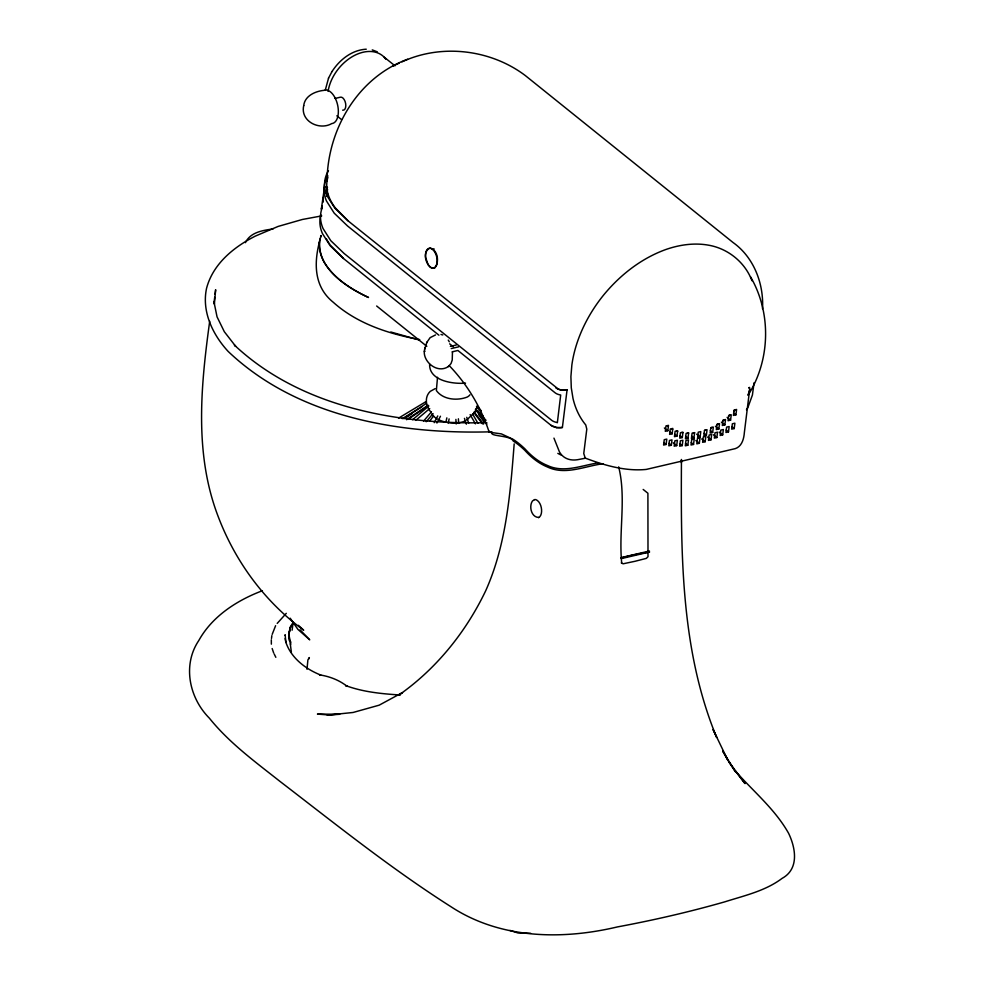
<?xml version="1.0" encoding="UTF-8"?>
<svg xmlns="http://www.w3.org/2000/svg" width="984" height="984" viewBox="0 0 984 984"><rect width="100%" height="100%" fill="white"/><g stroke="black" fill="none" stroke-linecap="round" stroke-linejoin="round"><path stroke-width="1.48" d="M681.445 459.466C680.965 552.897 680.399 649.575 716.672 737.446L713.08 729.538L728.135 760.829L722.662 750.964M681.445 462.898L681.445 459.934M291.387 652.257L289.136 635.369L289.591 641.051C288.373 634.877 288.988 627.903 292.937 622.786M285.102 635.356L285.126 634.729L285.864 642.478L285.163 638.579M762.514 308.804C763.953 283.736 753.842 257.242 732.957 242.445L525.358 75.596C490.684 49.384 441.472 43.48 401.952 61.869M323.994 194.389L323.871 193.983M429.627 364.154C428.876 381.017 453.562 384.264 465.53 383.12M514.177 443.895C510.29 493.611 506.354 544.656 485.702 590.757C466.035 631.826 436.601 668.53 399.246 694.802L402.517 692.65M290.575 644.791L290.833 641.863M319.948 238.989C315.679 267.193 345.753 286.996 368.533 297.488C351.485 289.37 334.363 278.89 324.24 262.408C320.784 256.147 318.779 249.075 319.443 241.892C319.419 241.068 322.297 231.511 320.575 237.193M749.845 388.016L744.347 432.652C743.892 438.852 741.899 446.416 735.294 448.63L646.217 469.429C625.443 471.471 604.459 465.358 585.234 458.089L583.758 453.538L586.796 429.147L585.751 424.94A112.84 78.462 -51.2 0 1 572.995 398.397L571.286 387.819L570.904 376.638L571.864 365.002A112.889 78.499 -51.2 0 1 603.598 295.065C619.969 275.151 640.953 258.644 665.282 249.715A112.459 78.203 -51.2 0 1 708.16 245.114C727.717 248.325 744.999 262.138 751.973 280.748M326.749 196.357L326.922 194.119L326.417 196.431M754.064 382.751L752.416 395.039L747.815 407.72A30.762 21.39 -51.2 0 1 746.462 409.738M437.523 377.29L436.355 390.537C443.009 399.812 457.326 400.98 467.326 397.007A17.478 8.339 7.1 0 0 469.934 394.805M209.703 321.264C200.834 385.777 194.192 453.526 217.907 515.825C234.992 561.212 264.462 601.519 303.687 630.215L298.373 625.295M213.946 303.306L214.697 297.279M215.078 294.253L215.644 289.726L214.389 304.13L214.008 302.051L217.046 316.848L224.315 331.706L235.68 346.319L234.389 345.077C301.018 407.647 398.36 424.744 486.859 422.689M324.228 189.432L323.748 193.344L324.203 190.908M319.443 241.892L319.443 241.892C313.785 263.897 314.179 286.959 333.219 302.236C357.081 323.674 388.742 333.896 419.75 339.615M326.257 193.713L327.205 188.461M327.18 189.9L326.688 193.811L327.561 189.506M293.109 622.589L292.113 630.191M434.645 267.869L436.256 265.975A10.271 5.523 76.9 0 0 432.468 249.333A10.271 5.523 76.9 0 0 425.617 257.414L428.126 264.757L430.242 267.217L432.456 268.3L434.522 267.943C439.713 262.642 437.942 249.875 430.143 248.054C421.939 251.264 425.457 265.594 432.542 268.312L434.719 267.734M556.649 427.56A8.143 3.887 7.1 0 0 558.851 427.782L559.588 427.794A8.143 3.887 7.1 0 0 562.393 427.474L567.067 389.898L561.003 389.922M666.119 444.461L666.783 439.098L664.261 439.688L663.585 445.051L666.119 444.461L663.806 442.615M667.829 430.734L668.493 425.359L665.971 425.949L665.295 431.324L667.829 430.734L664.36 427.954M672.134 433.796L672.798 428.421L670.276 429.012L669.612 434.387L672.134 433.796L669.833 431.939M671.334 445.235L671.998 439.873L669.477 440.451L668.812 445.826L671.334 445.235L669.034 443.378M676.98 436.084L677.644 430.709L675.122 431.299L674.458 436.675L676.98 436.084L674.667 434.227M676.709 445.617L677.373 440.254L674.852 440.844L674.188 446.207L676.709 445.617L673.253 442.837M682.281 437.56L682.945 432.185L680.424 432.776L679.76 438.151L682.281 437.56L679.981 435.703M682.219 445.617L682.884 440.242L680.362 440.832L679.686 446.207L682.219 445.617L679.907 443.759M687.964 438.2L688.64 432.825L686.106 433.415L685.442 438.79L687.964 438.2L685.663 436.342M687.828 445.223L688.505 439.848L685.983 440.438L685.307 445.813L687.828 445.223L685.528 443.366M693.941 438.003L694.606 432.628L692.084 433.218L691.42 438.593L693.941 438.003L691.629 436.146M693.548 444.436L694.212 439.073L691.691 439.663L691.014 445.026L693.548 444.436L691.235 442.591M699.329 443.28L699.993 437.905L697.471 438.495L696.795 443.858L699.329 443.28L695.86 440.5M700.104 436.957L700.78 431.595L698.259 432.173L697.582 437.548L700.104 436.957L696.647 434.178M705.147 441.73L705.823 436.355L703.289 436.945L702.625 442.32L705.147 441.73L701.69 438.95M706.389 435.088L707.053 429.725L704.532 430.316L703.855 435.678L706.389 435.088L704.077 433.243M711.001 439.811L711.666 434.436L709.144 435.026L708.48 440.401L711.001 439.811L707.545 437.031M712.662 432.431L713.326 427.068L710.805 427.659L710.14 433.022L712.662 432.431L710.362 430.574M716.856 437.523L717.52 432.161L714.999 432.751L714.335 438.114L716.856 437.523L713.4 434.743M718.849 429.012L719.525 423.649L716.992 424.239L716.327 429.602L718.849 429.012L715.393 426.232M722.686 434.879L723.363 429.516L720.829 430.106L720.165 435.469L722.686 434.879L719.23 432.099M724.851 424.904L725.515 419.528L722.994 420.119L722.33 425.494L724.851 424.904L721.395 422.124M728.48 431.89L729.156 426.527L726.635 427.118L725.958 432.48L728.48 431.89L726.18 430.033M730.571 420.143L731.247 414.781L728.714 415.371L728.049 420.734L730.571 420.143L727.114 417.364M734.212 428.569L734.888 423.194L732.367 423.784L731.69 429.147L734.212 428.569L731.911 426.712M735.921 414.83L736.598 409.455L734.076 410.045L733.4 415.42L735.921 414.83L733.621 412.972M327.032 181.093C327.611 129.298 357.832 77.441 407.647 59.237M271.498 638.419L271.855 635.652M323.269 197.292L322.912 200.982L323.219 199.752M749.697 389.664L748.504 393.858M325.224 90.356L328.558 78.08M327.906 195.828L328.201 194.315M323.109 202.163L323.355 200.982M445.875 422.345L446.847 417.856M448.163 423.354L449.134 418.889M322.149 205.902L321.313 209.248L324.56 186.825L327.5 187.292M272.187 634.372L275.606 625.701M477.314 406.22L474.841 412.185L468.47 418.298A18.979 9.053 7.1 0 1 466.76 419.959M425.543 346.134L425.974 344.88L424.94 348.926L425.149 347.758C420.143 359.689 437.253 375.531 449.294 365.839L448.372 366.552L451.029 363.539L452.234 360.033L452.456 352.014M425.9 345.113L426.958 342.137M308.828 658.899L309.37 657.546L307.894 659.907L307.008 669.28M748.148 394.658L749.193 392.493M434.252 422.677L437.757 415.924M436.933 423.046L440.463 416.244M332.002 71.574C339.529 59.803 351.878 49.963 366.269 49.2M328.496 78.179L332.026 71.525M426.872 342.309L430.131 337.66L435.494 334.954M748 395.347C770.423 360.206 771.554 312.887 750.546 276.836M245.41 242.667C250.391 232.15 262.777 230.391 273.06 228.952M429.959 420.734L433.563 415.974M277.205 623.401L286.282 613.339M423.563 421.152L431.459 411.804M426.183 421.73L433.071 413.587M412.579 419.713L428.876 405.962M415.728 420.377L429.737 408.544M404.867 418.471L412.382 413.341M408.003 419.418L428.274 405.568M403.612 418.594L426.416 403.354M406.527 419.701L428.151 405.248M492.172 432.628C488.851 436.502 511.274 435.211 513.254 441.041A87.76 37.429 65.9 0 1 524.866 450.377C531.176 457.363 538.642 463.402 547.412 466.982C565.406 475.604 584.939 466.022 603.167 463.722M398.569 418.114L425.937 401.656M402.235 418.692L421.915 406.847M435.149 388.655L430.279 391.349C424.129 397.093 425.801 406.749 431.213 412.394M534.25 499.872L532.504 500.93C528.716 506.157 531.298 517.363 538.629 517.424M402.321 692.638L379.184 705.171L353.072 712.477L327.242 715.159L339.726 714.273L317.438 714.101L327.697 714.876M538.519 517.67C543.771 515.124 542 501.877 535.813 499.614L534.472 499.601M392.837 66.076L399.307 63.099M262.396 590.72C236.984 600.338 212.237 616.23 198.793 640.523C182.274 665.036 189.186 697.877 209.334 718.135C229.223 742.859 254.991 761.665 279.714 781.198C335.839 824.297 391.202 868.724 450.979 906.731C500.13 938.97 561.704 940.114 617.325 926.94C653.499 920.212 689.39 911.959 724.765 901.848C744.371 895.625 765.331 891 782.046 878.404C799.389 868.983 795.65 847.974 788.614 833.325C775.035 809.168 753.412 791.505 735.319 771.001L745.036 783.596L729.021 762.022M335.003 98.449L340.476 97.182A6.679 3.592 76.9 0 1 345.655 103.627A6.679 3.592 76.9 0 1 342.653 110.183M433.181 249.149L434.153 248.927M450.389 346.38L456.268 345.003M451.213 348.582L458.581 346.86M452.148 351.829L457.917 350.488L551.052 425.334A8.253 3.936 7.1 0 0 553.205 426.589L553.857 426.835A8.253 3.936 7.1 0 0 555.923 427.425L556.649 427.56M621.261 557.584L649.465 551.003M621.285 558.617L649.588 552.012A314.905 218.965 -51.2 0 0 621.175 557.94M598.481 462.824C581.815 465.321 563.93 473.292 547.461 465.493C538.678 461.976 531.286 455.899 525.013 448.938A89.642 37.872 65.6 0 0 513.07 439.307L501.409 433.895L490.598 432.382A12.251 1.722 -8 0 1 489.306 431.287M585.468 458.2L577.731 459.676A30.762 21.39 -51.2 0 1 559.379 451.717L553.955 438.126M321.731 215.89L302.383 219.469L278.115 226.431L255.373 236.086C233.737 247.021 212.938 263.933 206.554 288.337C201.572 311.485 212.655 334.609 228.091 351.362L229.383 352.592C298.656 417.536 400.008 434.559 491.84 431.779M530.647 933.299L518.125 933.016L509.97 930.421M562.393 427.474L556.329 427.499L551.052 425.334M400.316 695.011C381.878 693.831 363.047 692.035 345.63 685.565L347.168 686.401C339.394 680.153 329.406 676.328 319.542 674.889L320.821 675.073C305.175 668.972 290.735 657.472 285.766 641.937M418.483 339.812L390.832 332.002M440.98 334.449L442.763 334.966M560.929 389.91L558.026 389.061A8.253 3.936 7.1 0 1 555.714 387.757M372.259 49.889L377.327 51.844M557.817 453.378L561.089 455.051M384.227 57.22L395.002 65.817M336.836 115.817L341.534 119.593M327.906 177.218A123.209 58.794 7.1 0 0 335.347 207.931L348.127 220.908L558.531 389.258A8.253 3.936 7.1 0 0 560.597 389.849L561.323 389.984A8.143 3.887 7.1 0 0 563.524 390.205L564.275 390.205A8.143 3.887 7.1 0 0 567.067 389.885M643.167 489.442L647.903 493.242L648.001 556.71L646.328 558.383L634.963 561.298L623.118 563.795L621.298 562.946M330.587 245.52L343.453 258.485L438.913 335.2M449.651 343.834L453.23 346.712M376.651 305.999L426.822 346.319M348.127 220.908L334.831 208.116L327.131 196.013A111.118 53.013 7.1 0 1 328.471 170.662M343.453 258.485L330.144 245.705L322.457 233.589A111.118 53.013 7.1 0 1 320.907 214.77M476.834 406.244L481.09 410.586M477.461 410.365L482.824 415.838M449.479 365.9C467.302 384.51 480.918 407.179 488.999 431.656M476.477 406.552L480.659 410.992M475.506 409.172L486.034 420.316M475.481 409.615L486.822 424.03M474.103 411.988L483.599 424.055M300.071 629.821L309.726 639.834L297.894 629.366L290.182 618.198M478.728 414.744L484.251 421.988M474.239 413.034L482.431 423.809M728.935 762.034L735.356 771.653L722.785 751.198M448.273 340.095L449.294 341.805M472.603 414.006L477.941 423.329M470.143 414.596L475.432 423.846M274.216 654.053L275.84 657.324M272.162 648.542L273.675 652.958M618.678 466.883C626.414 497.929 618.579 531.237 621.691 562.922M466.748 417.314L468.667 423.145M464.448 418.36L466.367 424.178M458.384 418.803L458.679 423.403M455.887 419.393L456.195 423.981M271.313 639.797L271.363 644.151M712.072 427.363A61.279 42.607 -51.2 0 1 710.768 427.978M705.786 430.02A60.762 42.251 -51.2 0 1 704.507 430.463M694.63 432.776A60.762 42.251 -51.2 0 1 693.388 432.911M677.668 431.41A60.762 42.251 -51.2 0 1 676.5 431.004M688.591 433.157A61.279 42.607 -51.2 0 1 687.373 433.12M718.259 423.944A61.389 42.681 -51.2 0 1 716.93 424.744M724.261 419.824A60.824 42.3 -51.2 0 1 722.908 420.82M672.687 429.356A61.02 42.435 -51.2 0 1 671.543 428.716M735.331 409.75A61.217 42.57 -51.2 0 1 733.916 411.251M668.345 426.564A60.897 42.349 -51.2 0 1 667.226 425.654M729.98 415.076A61.02 42.435 -51.2 0 1 728.603 416.293M682.884 432.689A61.389 42.681 -51.2 0 1 681.691 432.48M322.002 208.276A111.118 53.013 7.1 0 0 323.072 228.559L330.772 240.674L344.08 253.454L551.68 420.303A8.241 3.936 7.1 0 0 556.55 422.394L557.35 422.739L560.696 395.014A8.241 3.936 7.1 0 1 555.099 392.788L347.512 225.939L334.203 213.159L326.516 201.043A111.118 53.013 7.1 0 1 327.844 175.693M328.09 91.401A37.749 26.248 -51.2 0 1 353.256 56.1A37.749 26.248 -51.2 0 1 385.962 59.274M329.837 244.401A123.209 58.794 7.1 0 1 326.319 238.792M465.617 420.685A18.979 9.053 7.1 0 1 449.381 422.751M445.678 422.111A18.979 9.053 7.1 0 1 438.04 419.405M436.921 418.778A18.979 9.053 7.1 0 1 431.976 413.661M424.608 351.054L424.522 351.731L424.621 350.993M303.724 105.632C300.046 121.118 319.21 130.86 331.793 123.566A17.109 9.2 76.9 0 0 337.561 104.747A17.109 9.2 76.9 0 0 324.056 90.344C315.323 91.217 304.819 95.792 303.724 105.632M290.661 626.451L288.988 633.733L290.661 626.451M426.65 342.801L426.626 342.875M749.377 387.487L748.898 387.881L749.377 387.487"/></g></svg>
